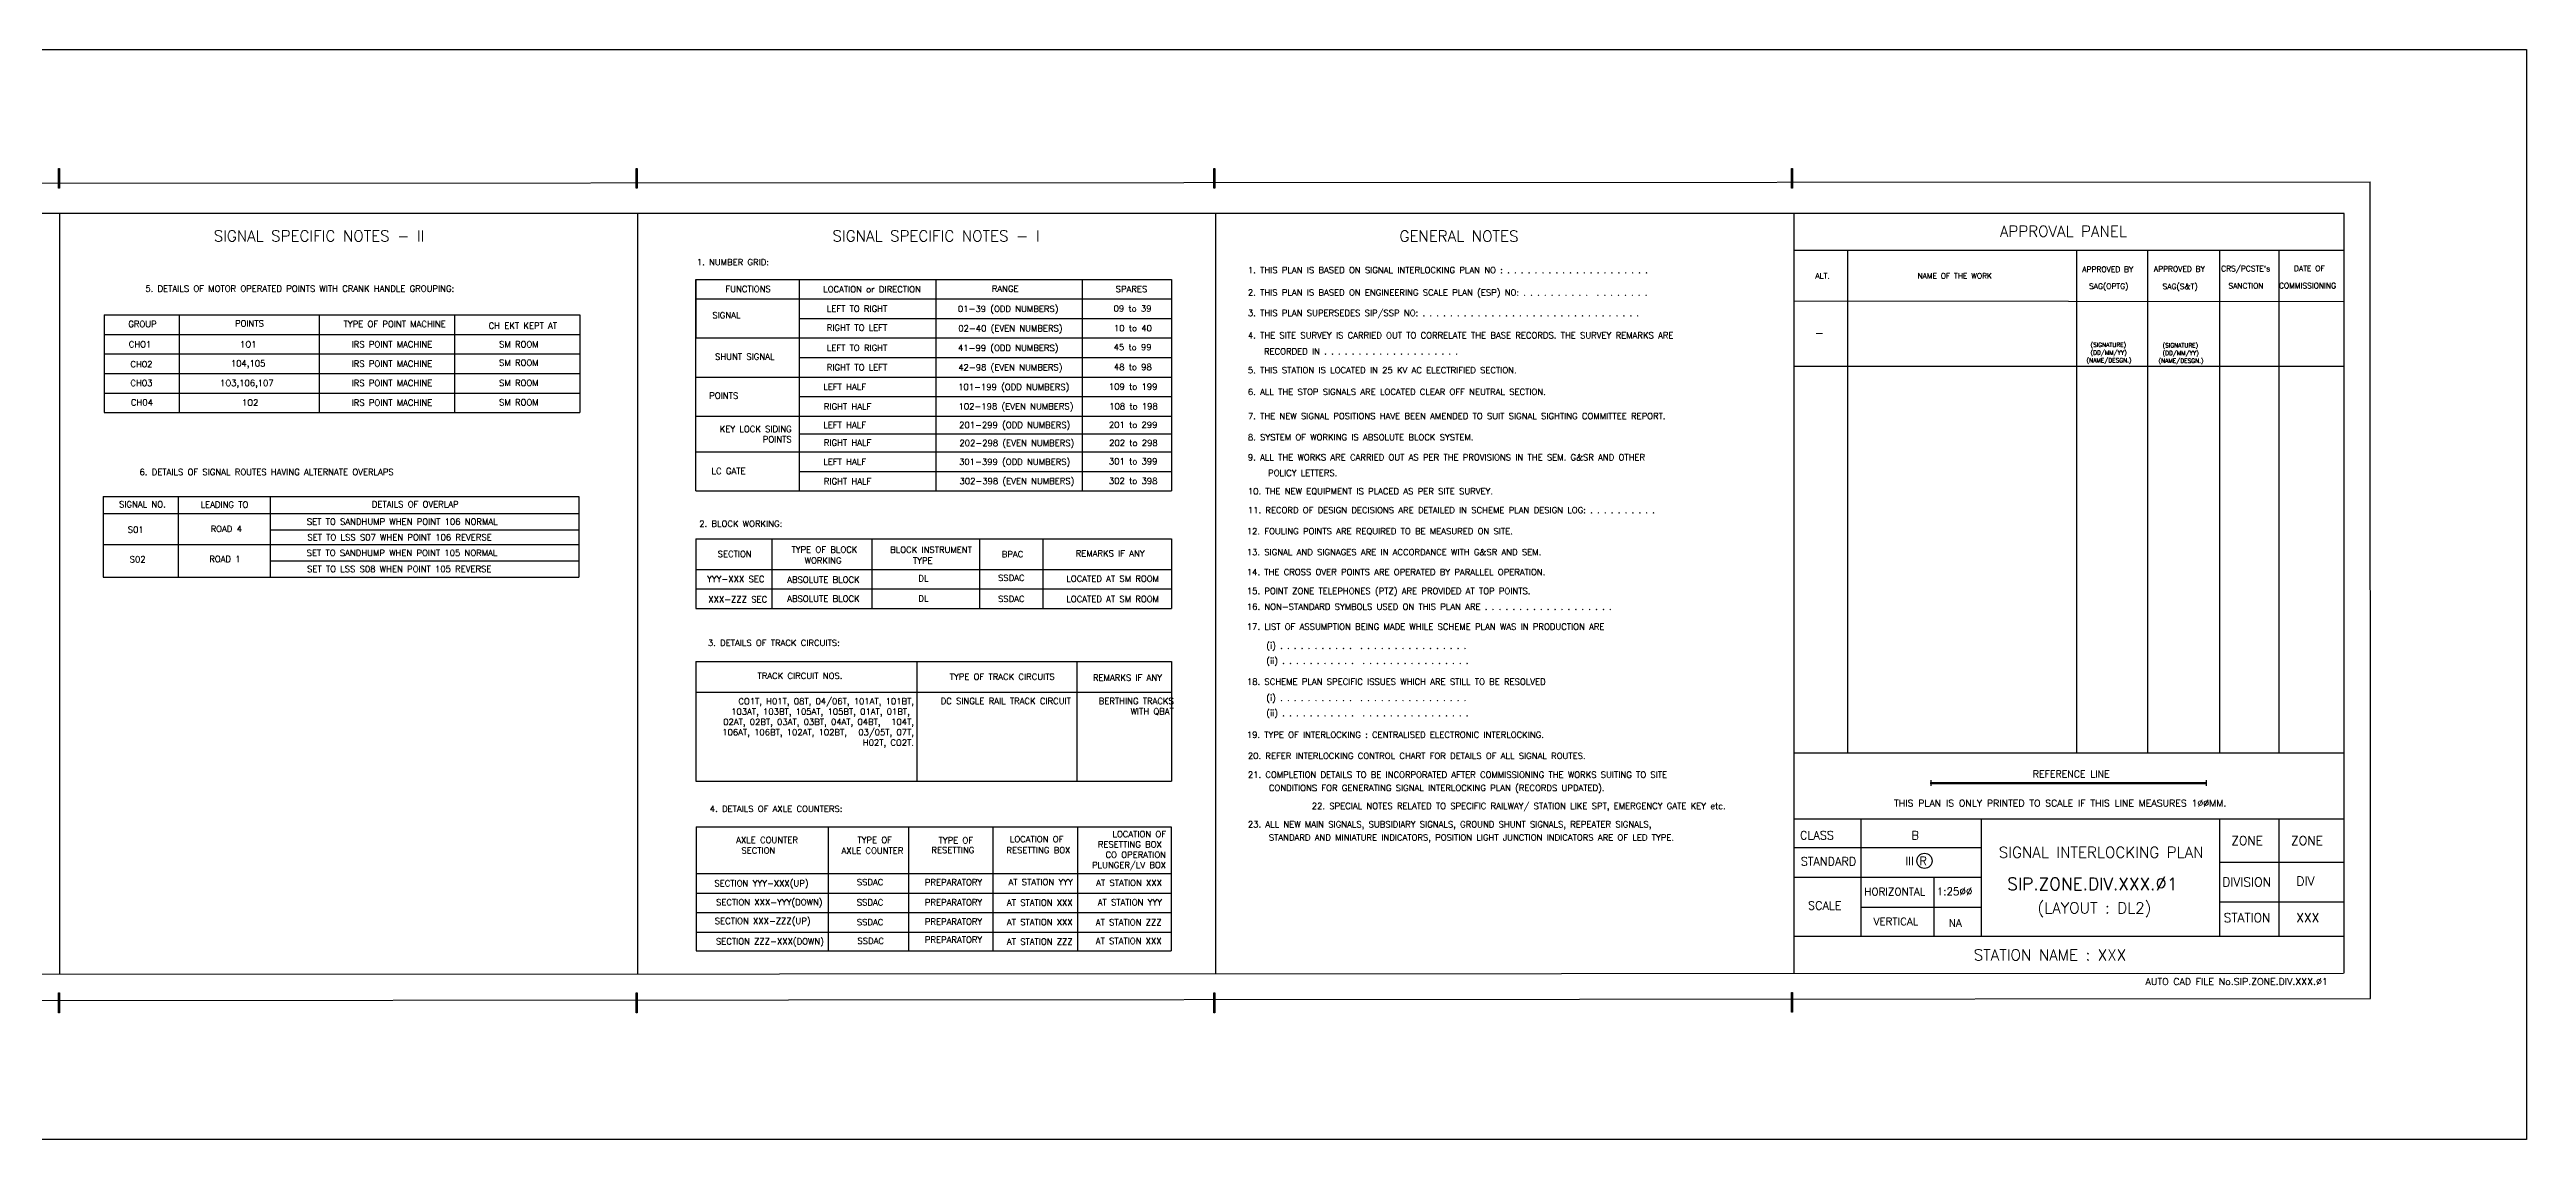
# Model space of a CAD drawing. Extents: x -19438 to 6205, y 191 to 9374.
# Drawn here: x -18295 to -17619, y 9077 to 9374 of the extents above; entities that cross this region are included whole.
import ezdxf
from ezdxf.enums import TextEntityAlignment as Align

# ---------------------------------------------------------------- set-up
doc = ezdxf.new("R2010")
doc.units = 0
doc.header["$LTSCALE"] = 0.5
doc.layers.get('0').update_dxf_attribs({"linetype": 'CONTINUOUS'})
doc.layers.add('CHAINAGE', color=250, linetype='CONTINUOUS')
doc.styles.add('ROMANS', font='ROMANS.shx')

msp = doc.modelspace()

# ---------------------------------------------------------------- hatches: boundary and pattern name
h = msp.add_hatch(color=256)
h.dxf.hatch_style = 1
h.paths.add_polyline_path([(-18291.9218, 9341.7718), (-18292.2089, 9341.7718), (-18292.2089, 9336.3472), (-18291.9218, 9336.3472)])
h = msp.add_hatch(color=256)
h.dxf.hatch_style = 1
h.paths.add_polyline_path([(-18134.4337, 9341.7718), (-18134.7208, 9341.7718), (-18134.7208, 9336.3472), (-18134.4337, 9336.3472)])
h = msp.add_hatch(color=256)
h.dxf.hatch_style = 1
h.paths.add_polyline_path([(-17976.9677, 9341.7718), (-17977.2548, 9341.7718), (-17977.2548, 9336.3472), (-17976.9677, 9336.3472)])
h = msp.add_hatch(color=256)
h.dxf.hatch_style = 1
h.paths.add_polyline_path([(-17819.524, 9341.7718), (-17819.8111, 9341.7718), (-17819.8111, 9336.3472), (-17819.524, 9336.3472)])
h = msp.add_hatch(color=256)
h.dxf.hatch_style = 1
h.paths.add_polyline_path([(-17706.8453, 9174.5288), (-17781.8325, 9174.5288), (-17781.8325, 9174.1181), (-17706.8453, 9174.1181)])
h = msp.add_hatch(color=256)
h.dxf.hatch_style = 1
h.paths.add_polyline_path([(-18291.9218, 9117.1885), (-18292.2089, 9117.1885), (-18292.2089, 9111.764), (-18291.9218, 9111.764)])
h = msp.add_hatch(color=256)
h.dxf.hatch_style = 1
h.paths.add_polyline_path([(-18134.4337, 9117.1885), (-18134.7208, 9117.1885), (-18134.7208, 9111.764), (-18134.4337, 9111.764)])
h = msp.add_hatch(color=256)
h.dxf.hatch_style = 1
h.paths.add_polyline_path([(-17976.9677, 9117.1885), (-17977.2548, 9117.1885), (-17977.2548, 9111.764), (-17976.9677, 9111.764)])
h = msp.add_hatch(color=256)
h.dxf.hatch_style = 1
h.paths.add_polyline_path([(-17819.524, 9117.3227), (-17819.8111, 9117.3227), (-17819.8111, 9111.8982), (-17819.524, 9111.8982)])

# ---------------------------------------------------------------- linework, layer by layer
for p, q in [((-19394.8511, 9337.1906), (-17662.1127, 9338.0936)), ((-17661.9968, 9115.6885), (-17662.1127, 9338.0936)), ((-17669.1788, 9329.4606), (-19368.7605, 9329.4606)), ((-18291.8973, 9329.4606), (-18291.8973, 9122.3507)), ((-18291.8973, 9329.4606), (-18291.8973, 9122.3507)), ((-18134.3932, 9329.4606), (-18134.3932, 9122.3504)), ((-17976.8391, 9329.4606), (-17976.8391, 9122.4322)), ((-17819.1655, 9329.4606), (-17819.1655, 9122.514)), ((-17669.1788, 9122.621), (-17669.1788, 9329.4606)), ((-17669.1788, 9122.5971), (-17669.1788, 9329.4606)), ((-17819.3189, 9319.5156), (-17669.3322, 9319.5156)), ((-17804.5703, 9319.5156), (-17804.5703, 9182.5466)), ((-17760.7743, 9319.5156), (-17718.4478, 9319.5156)), ((-17742.1829, 9319.5156), (-17742.1829, 9182.5481)), ((-17722.7654, 9319.5156), (-17722.7654, 9182.5481)), ((-17703.1531, 9319.5156), (-17703.1531, 9182.5482)), ((-17687.0026, 9319.5156), (-17687.0026, 9182.5482)), ((-18118.4865, 9311.5354), (-17988.8347, 9311.5354)), ((-18118.4865, 9253.9047), (-18118.4865, 9311.5354)), ((-18118.4865, 9311.5354), (-18118.4865, 9295.5744)), ((-18090.3092, 9311.5354), (-18090.3092, 9253.9047)), ((-18053.0298, 9311.5354), (-18053.0298, 9253.9047)), ((-18053.0298, 9311.3516), (-18053.0298, 9295.3906)), ((-18013.1854, 9311.5321), (-18013.1854, 9253.9047)), ((-17988.8347, 9311.5354), (-17988.8347, 9253.9047)), ((-18118.4238, 9306.2151), (-17988.8347, 9306.2151)), ((-17819.3189, 9305.6709), (-17669.3322, 9305.5355)), ((-18279.7412, 9301.8839), (-18150.0688, 9301.8839)), ((-18279.7412, 9301.8839), (-18279.7412, 9275.2382)), ((-18259.261, 9301.8839), (-18259.261, 9275.2382)), ((-18221.1681, 9301.8839), (-18221.1681, 9275.2382)), ((-18184.2114, 9301.8839), (-18184.2114, 9275.2382)), ((-18150.0688, 9301.8839), (-18150.0688, 9275.2382)), ((-18090.3092, 9300.8948), (-17988.8347, 9300.8948)), ((-18279.7412, 9296.5636), (-18185.9897, 9296.5636)), ((-18279.7412, 9296.5636), (-18150.0688, 9296.5636)), ((-18279.7412, 9291.2433), (-18150.0688, 9291.2433)), ((-18118.4238, 9295.5744), (-17988.8347, 9295.5744)), ((-18090.3092, 9290.2541), (-17988.8347, 9290.2541)), ((-18279.7412, 9285.923), (-18150.0688, 9285.923)), ((-18118.4865, 9284.9338), (-17988.8347, 9284.9338)), ((-17819.3189, 9287.9172), (-17669.3322, 9287.9172)), ((-17760.7743, 9287.9172), (-17718.4478, 9287.9172)), ((-17718.4478, 9287.9172), (-17669.3322, 9287.9172)), ((-18279.7412, 9280.5586), (-18185.9897, 9280.5586)), ((-18279.7412, 9280.5586), (-18150.0688, 9280.5586)), ((-18090.3092, 9279.6135), (-17988.8347, 9279.6135)), ((-18279.7412, 9275.2382), (-18150.0688, 9275.2382)), ((-18118.4865, 9274.2932), (-17988.8347, 9274.2932)), ((-18118.4865, 9264.5453), (-17988.8347, 9264.5453)), ((-17988.8347, 9269.4192), (-18090.3092, 9269.4192)), ((-18090.3092, 9259.225), (-17988.8347, 9259.225)), ((-18280.0133, 9252.3576), (-18280.0133, 9230.4479)), ((-18280.0133, 9252.3576), (-18150.3409, 9252.3576)), ((-18259.5331, 9252.3576), (-18259.5331, 9230.4479)), ((-18234.4687, 9252.3576), (-18234.4687, 9230.4479)), ((-18150.3409, 9252.3576), (-18150.3409, 9230.4479)), ((-18118.4865, 9253.9047), (-17988.8347, 9253.9047)), ((-18280.0133, 9247.7815), (-18150.3409, 9247.7815)), ((-18234.4687, 9243.3395), (-18150.3409, 9243.3395)), ((-18280.0133, 9239.3112), (-18150.3409, 9239.3112)), ((-18118.4771, 9240.8627), (-18118.4771, 9221.9068)), ((-18118.4771, 9240.8627), (-17988.8047, 9240.8627)), ((-18097.7264, 9240.8627), (-18097.7264, 9221.9068)), ((-18070.5063, 9240.8627), (-18070.5063, 9221.9068)), ((-18041.1169, 9240.8627), (-18041.1169, 9221.9068)), ((-18023.9131, 9240.8627), (-18023.9131, 9221.9068)), ((-17988.8047, 9240.8627), (-17988.8047, 9221.9068)), ((-18280.0133, 9230.4479), (-18150.3409, 9230.4479)), ((-18234.4687, 9234.8499), (-18150.3409, 9234.8499)), ((-18118.4771, 9232.5474), (-17988.8047, 9232.5474)), ((-18118.4771, 9227.2271), (-18024.7255, 9227.2271)), ((-18118.4771, 9227.2271), (-17988.8047, 9227.2271)), ((-18118.4771, 9221.9068), (-17988.8047, 9221.9068)), ((-18118.4762, 9207.435), (-18118.4762, 9174.8455)), ((-18118.4762, 9207.435), (-17988.8038, 9207.435)), ((-18058.2642, 9207.435), (-18058.2642, 9174.8455)), ((-18014.6238, 9207.435), (-18014.6238, 9174.8455)), ((-17988.8038, 9207.435), (-17988.8038, 9174.8455)), ((-18118.4762, 9199.1197), (-17988.8038, 9199.1197)), ((-17819.1539, 9182.5479), (-17669.1672, 9182.5483)), ((-18118.4762, 9174.8455), (-17988.8038, 9174.8455)), ((-17781.8326, 9175.0964), (-17781.8326, 9173.5854)), ((-17706.8406, 9175.0964), (-17706.8406, 9173.5854)), ((-18118.4064, 9162.4186), (-18118.4064, 9128.6318)), ((-18118.4064, 9162.4186), (-17988.9148, 9162.4186)), ((-18082.3973, 9162.4186), (-18082.3973, 9128.6318)), ((-18060.5051, 9162.4186), (-18060.5051, 9128.6318)), ((-18037.5143, 9162.4186), (-18037.5143, 9128.6318)), ((-18014.4822, 9162.4186), (-18014.4822, 9128.6318)), ((-17988.9148, 9162.4186), (-17988.9148, 9128.6318)), ((-17819.1655, 9164.6386), (-17669.1788, 9164.6386)), ((-17800.8575, 9132.5942), (-17800.8575, 9164.6386)), ((-17768.098, 9164.6386), (-17768.0978, 9132.5942)), ((-17703.1646, 9164.6386), (-17703.1642, 9132.5942)), ((-17703.1646, 9164.6386), (-17703.1642, 9132.5942)), ((-17703.1646, 9164.6386), (-17703.1646, 9132.5942)), ((-17687.0141, 9164.6386), (-17687.0141, 9132.5942)), ((-17819.1655, 9156.7918), (-17768.098, 9156.7904)), ((-18118.4064, 9149.7101), (-17988.9148, 9149.7101)), ((-17819.1655, 9148.6964), (-17768.098, 9148.695)), ((-17780.999, 9148.6953), (-17780.999, 9132.5942)), ((-17703.1646, 9152.7905), (-17669.1788, 9152.7905)), ((-18118.4064, 9144.3898), (-18027.5304, 9144.3898)), ((-18118.4064, 9144.3898), (-17988.9148, 9144.3898)), ((-17703.1646, 9141.9716), (-17669.1788, 9141.9716)), ((-18118.4064, 9139.0695), (-17988.9148, 9139.0695)), ((-17800.8575, 9140.5413), (-17768.0979, 9140.5413)), ((-18118.4064, 9133.7492), (-17988.9148, 9133.7492)), ((-18118.4064, 9128.6318), (-17988.9148, 9128.6318)), ((-17819.1655, 9132.5942), (-17669.1788, 9132.5942)), ((-19368.7481, 9121.7106), (-17669.3322, 9122.5917)), ((-19368.7481, 9121.7106), (-17669.3322, 9122.5917)), ((-19394.8511, 9114.2117), (-17661.9968, 9115.6885))]:
    msp.add_line(p, q)
for points in [[(-18292.2089, 9341.7718), (-18291.9218, 9341.7718), (-18291.9218, 9336.3472), (-18292.2089, 9336.3472)], [(-18134.7208, 9341.7718), (-18134.4337, 9341.7718), (-18134.4337, 9336.3472), (-18134.7208, 9336.3472)], [(-17977.2548, 9341.7718), (-17976.9677, 9341.7718), (-17976.9677, 9336.3472), (-17977.2548, 9336.3472)], [(-17819.8111, 9341.7718), (-17819.524, 9341.7718), (-17819.524, 9336.3472), (-17819.8111, 9336.3472)], [(-17781.8325, 9174.5288), (-17706.8453, 9174.5288), (-17706.8453, 9174.1181), (-17781.8325, 9174.1181)], [(-18292.2089, 9117.1885), (-18291.9218, 9117.1885), (-18291.9218, 9111.764), (-18292.2089, 9111.764)], [(-18134.7208, 9117.1885), (-18134.4337, 9117.1885), (-18134.4337, 9111.764), (-18134.7208, 9111.764)], [(-17977.2548, 9117.1885), (-17976.9677, 9117.1885), (-17976.9677, 9111.764), (-17977.2548, 9111.764)], [(-17819.8111, 9117.3227), (-17819.524, 9117.3227), (-17819.524, 9111.8982), (-17819.8111, 9111.8982)]]:
    msp.add_lwpolyline(points, close=True)
msp.add_circle((-17783.5776, 9153.1396), 2.0664)
at = {"layer": 'CHAINAGE'}
msp.add_lwpolyline([(-17619.4969, 9077.2679), (-19437.6847, 9077.2679), (-19437.6847, 9374.1345), (-17619.4969, 9374.1345)], close=True, dxfattribs=at)

# ---------------------------------------------------------------- texts
at = {"style": 'ROMANS'}
for s, height, p in [('SIGNAL SPECIFIC NOTES - II', 3, (-18249.894, 9323.3647)), ('SIGNAL SPECIFIC NOTES - I', 3, (-18081.2131, 9323.3647)), ('GENERAL NOTES', 3, (-17926.656, 9323.3132)), ('APPROVAL PANEL', 3, (-17763.0159, 9324.6418)), ('1. THIS PLAN IS BASED ON SIGNAL INTERLOCKING PLAN NO : . . . . . . . . . . . . . . . . . . . . .', 1.6875, (-17967.9993, 9314.0612)), ('ALT.', 1.5, (-17813.3052, 9312.4997)), ('NAME OF THE WORK', 1.5, (-17785.4963, 9312.4997)), ('APPROVED BY', 1.5, (-17740.561, 9314.2643)), ('SAG(OPTG)', 1.5, (-17738.7242, 9309.683)), ('APPROVED BY', 1.5, (-17721.0552, 9314.3655)), ('SAG(S&T)', 1.5, (-17718.6952, 9309.6105)), ('CRS/PCSTE`s', 1.5, (-17702.7168, 9314.4766)), ('SANCTION ', 1.5, (-17700.736, 9309.7935)), ('COMMISSIONING', 1.5, (-17686.949, 9309.8262)), ('DATE OF ', 1.5, (-17682.864, 9314.5167)), ('2. THIS PLAN IS BASED ON ENGINEERING SCALE PLAN (ESP) NO: . . . . . . . . . .  . . . . . . . .', 1.6875, (-17968.0046, 9307.9637)), ('3. THIS PLAN SUPERSEDES SIP/SSP NO: . . . . . . . . . . . . . . . . . . . . . . . . . . . . . . . . ', 1.6875, (-17967.9993, 9302.3831)), ('4. THE SITE SURVEY IS CARRIED OUT TO CORRELATE THE BASE RECORDS. THE SURVEY REMARKS ARE  ', 1.6875, (-17968.0046, 9296.2856)), ('-', 2.25, (-17813.4973, 9296.9274)), ('RECORDED IN . . . . . . . . . . . . . . . . . . . . ', 1.6875, (-17963.6147, 9291.901)), ('(NAME/DESGN.)', 1.161702, (-17739.3926, 9289.5076)), ('(SIGNATURE)', 1.161702, (-17738.3057, 9293.7099)), ('(DD/MM/YY)', 1.1617, (-17738.3057, 9291.6087)), ('(NAME/DESGN.)', 1.161702, (-17719.7821, 9289.3701)), ('(SIGNATURE)', 1.161702, (-17718.6688, 9293.5724)), ('(DD/MM/YY)', 1.1617, (-17718.6688, 9291.4713)), ('5. THIS STATION IS LOCATED IN 25 KV AC ELECTRIFIED SECTION.', 1.6875, (-17967.9993, 9286.809)), ('6. ALL THE STOP SIGNALS ARE LOCATED CLEAR OFF NEUTRAL SECTION.', 1.6875, (-17968.0046, 9280.905)), ('7. THE NEW SIGNAL POSITIONS HAVE BEEN AMENDED TO SUIT SIGNAL SIGHTING COMMITTEE REPORT.', 1.6875, (-17968.0046, 9274.2913)), ('8. SYSTEM OF WORKING IS ABSOLUTE BLOCK SYSTEM.', 1.6875, (-17968.0046, 9268.5422)), ('9. ALL THE WORKS ARE CARRIED OUT AS PER THE PROVISIONS IN THE SEM. G&SR AND OTHER ', 1.6875, (-17968.0046, 9263.0597)), ('POLICY LETTERS.', 1.6875, (-17962.4844, 9258.8142)), ('10. THE NEW EQUIPMENT IS PLACED AS PER SITE SURVEY.', 1.6875, (-17968.0046, 9253.8317)), ('11. RECORD OF DESIGN DECISIONS ARE DETAILED IN SCHEME PLAN DESIGN LOG: . . . . . . . . . . ', 1.6875, (-17968.0046, 9248.6765)), ('12. FOULING POINTS ARE REQUIRED TO BE MEASURED ON SITE.', 1.6875, (-17968.305, 9242.9452)), ('13. SIGNAL AND SIGNAGES ARE IN ACCORDANCE WITH G&SR AND SEM. ', 1.6875, (-17968.305, 9237.2394)), ('14. THE CROSS OVER POINTS ARE OPERATED BY PARALLEL OPERATION.', 1.6875, (-17968.2923, 9231.7985)), ('15. POINT ZONE TELEPHONES (PTZ) ARE PROVIDED AT TOP POINTS.', 1.6875, (-17968.2923, 9226.6433)), ('16. NON-STANDARD SYMBOLS USED ON THIS PLAN ARE . . . . . . . . . . . . . . . . . . .  ', 1.6875, (-17968.2923, 9222.3599)), ('17. LIST OF ASSUMPTION BEING MADE WHILE SCHEME PLAN WAS IN PRODUCTION ARE ', 1.6875, (-17968.2923, 9216.919)), ('    (i) . . . . . . . . . . .  . . . . . . . . . . . . . . . . ', 1.6875, (-17968.0046, 9211.7638)), ('18. SCHEME PLAN SPECIFIC ISSUES WHICH ARE STILL TO BE RESOLVED ', 1.6875, (-17968.2689, 9201.9377)), ('    (ii) . . . . . . . . . . .  . . . . . . . . . . . . . . . . ', 1.6875, (-17968.0046, 9207.6369)), ('    (i) . . . . . . . . . . .  . . . . . . . . . . . . . . . . ', 1.6875, (-17968.0046, 9197.5516)), ('    (ii) . . . . . . . . . . .  . . . . . . . . . . . . . . . . ', 1.6875, (-17968.0046, 9193.4247)), ('19. TYPE OF INTERLOCKING : CENTRALISED ELECTRONIC INTERLOCKING. ', 1.6875, (-17968.3004, 9187.4865)), ('20. REFER INTERLOCKING CONTROL CHART FOR DETAILS OF ALL SIGNAL ROUTES.', 1.6875, (-17968.0046, 9181.7551)), ('21. COMPLETION DETAILS TO BE INCORPORATED AFTER COMMISSIONING THE WORKS SUITING TO SITE', 1.6875, (-17968.0046, 9176.5999)), ('REFERENCE LINE', 1.875, (-17754.0534, 9176.8315)), ('CONDITIONS FOR GENERATING SIGNAL INTERLOCKING PLAN (RECORDS UPDATED).', 1.6875, (-17962.2779, 9173.0215)), ('THIS PLAN IS ONLY PRINTED TO SCALE IF THIS LINE MEASURES 1ØØMM. ', 1.875, (-17791.8882, 9168.8628)), ('23. ALL NEW MAIN SIGNALS, SUBSIDIARY SIGNALS, GROUND SHUNT SIGNALS, REPEATER SIGNALS,', 1.6875, (-17968.0046, 9163.0871)), ('STANDARD AND MINIATURE INDICATORS, POSITION LIGHT JUNCTION INDICATORS ARE OF LED TYPE.', 1.6875, (-17962.2892, 9159.5087))]:
    msp.add_text(s, height=height, dxfattribs=at).set_placement(p, align=Align.MIDDLE_LEFT)
for s, p in [('1. NUMBER GRID:', (-18098.5372, 9315.3863)), ('5. DETAILS OF MOTOR OPERATED POINTS WITH CRANK HANDLE GROUPING:', (-18184.3324, 9308.1865)), ('FUNCTIONS', (-18098.0492, 9308.0779)), ('LOCATION or DIRECTION', (-18057.1425, 9308.0138)), ('LEFT TO RIGHT', (-18066.2936, 9302.6937)), ('01-39 (ODD NUMBERS)', (-18019.6252, 9302.6708)), ('RANGE', (-18030.5001, 9308.1323)), ('09 to 39', (-17994.2633, 9302.7591)), ('SPARES', (-17995.43, 9308.0461)), ('GROUP', (-18265.4374, 9298.5244)), ('POINTS', (-18236.2017, 9298.6859)), ('TYPE OF POINT MACHINE', (-18186.6287, 9298.5244)), ('CH EKT KEPT AT', (-18156.2958, 9298.0864)), ('SIGNAL ', (-18105.1412, 9300.9294)), ('RIGHT TO LEFT', (-18066.29, 9297.5421)), ('02-40 (EVEN NUMBERS)', (-18018.5167, 9297.3389)), ('10 to 40', (-17994.1721, 9297.4102)), ('CHO1', (-18266.8972, 9293.0227)), ('1O1', (-18238.2286, 9293.0227)), ('IRS POINT MACHINE', (-18190.3128, 9293.0227)), ('SM ROOM', (-18161.3343, 9293.0227)), ('SHUNT SIGNAL', (-18097.0467, 9289.6538)), ('LEFT TO RIGHT', (-18066.2877, 9292.0429)), ('41-99 (ODD NUMBERS)', (-18019.6194, 9292.0292)), ('45 to 99', (-17994.2501, 9292.2293)), ('CH02', (-18266.5838, 9287.6028)), ('CH03', (-18266.5838, 9282.4644)), ('1O3,106,107', (-18233.5495, 9282.473)), ('104,105', (-18235.7973, 9287.8013)), ('IRS POINT MACHINE', (-18190.3128, 9287.7174)), ('IRS POINT MACHINE', (-18190.3128, 9282.448)), ('SM ROOM', (-18161.3343, 9287.9794)), ('SM ROOM', (-18161.3343, 9282.5032)), ('RIGHT TO LEFT', (-18066.289, 9286.709)), ('42-98 (EVEN NUMBERS)', (-18018.5325, 9286.7073)), ('101-199 (ODD NUMBERS)', (-18016.6692, 9281.4017)), ('48 to 98', (-17994.1871, 9286.8389)), ('CH04', (-18266.4504, 9277.1654)), ('1O2', (-18237.7124, 9277.1404)), ('IRS POINT MACHINE', (-18190.3128, 9277.1109)), ('SM ROOM', (-18161.3343, 9277.1794)), ('POINTS', (-18106.9295, 9279.0375)), ('LEFT HALF', (-18072.079, 9281.4205)), ('RIGHT HALF', (-18070.6312, 9276.0625)), ('102-198 (EVEN NUMBERS)', (-18015.5542, 9276.0842)), ('109 to 199', (-17992.6577, 9281.4844)), ('108 to 198', (-17992.5657, 9276.1029)), ('LEFT HALF', (-18072.0782, 9271.0182)), ('201-299 (ODD NUMBERS)', (-18016.4019, 9271.0491)), ('201 to 299', (-17992.6512, 9271.0786)), ('RIGHT HALF', (-18070.6375, 9266.2208)), ('301-399 (ODD NUMBERS)', (-18016.4117, 9260.9997)), ('202-298 (EVEN NUMBERS)', (-18015.311, 9266.1177)), ('202 to 298', (-17992.5788, 9266.1576)), ('6. DETAILS OF SIGNAL ROUTES HAVING ALTERNATE OVERLAPS', (-18200.8234, 9258.2037)), ('LC GATE', (-18104.9216, 9258.48)), ('LEFT HALF', (-18072.0743, 9261.0043)), ('RIGHT HALF', (-18070.6304, 9255.6828)), ('302-398 (EVEN NUMBERS)', (-18015.2975, 9255.7446)), ('302 to 398', (-17992.6439, 9255.8055)), ('301 to 399', (-17992.6423, 9261.1496)), ('SIGNAL NO.', (-18262.9596, 9249.4269)), ('LEADING TO', (-18240.4421, 9249.3445)), ('DETAILS OF OVERLAP', (-18183.1251, 9249.4321)), ('S01', (-18268.9671, 9242.5302)), ('ROAD 4', (-18242.1976, 9242.7483)), ('SET TO SANDHUMP WHEN POINT 106 NORMAL', (-18172.499, 9244.698)), ('2. BLOCK WORKING:', (-18094.903, 9244.1232)), ('S02', (-18268.4577, 9234.4611)), ('ROAD 1', (-18242.5625, 9234.5202)), ('SET TO SANDHUMP WHEN POINT 105 NORMAL', (-18172.5524, 9236.1972)), ('SET TO LSS S07 WHEN POINT 106 REVERSE', (-18174.0969, 9240.4527)), ('SECTION', (-18103.2629, 9235.878)), ('TYPE OF BLOCK', (-18074.4466, 9237.0876)), ('BLOCK INSTRUMENT ', (-18042.0704, 9237.0372)), ('BPAC ', (-18028.0642, 9235.8449)), ('REMARKS IF ANY', (-17996.1395, 9236.0425)), ('SET TO LSS S08 WHEN POINT 105 REVERSE', (-18174.1728, 9231.8008)), ('YYY-XXX SEC', (-18099.7696, 9229.06)), ('ABSOLUTE BLOCK', (-18073.8276, 9228.8786)), ('WORKING', (-18078.7563, 9234.1114)), ('TYPE', (-18053.9502, 9234.0811)), ('DL', (-18055.0679, 9229.2687)), ('SSDAC', (-18028.8753, 9229.3988)), ('LOCATED AT SM ROOM', (-17992.2436, 9229.1377)), ('XXX-ZZZ SEC', (-18099.0196, 9223.5205)), ('ABSOLUTE BLOCK', (-18073.8276, 9223.6967)), ('DL', (-18055.0679, 9223.7688)), ('SSDAC', (-18028.8753, 9223.6774)), ('LOCATED AT SM ROOM', (-17992.2436, 9223.6149)), ('3. DETAILS OF TRACK CIRCUITS:', (-18079.2473, 9211.6902)), ('TRACK CIRCUIT NOS.', (-18078.5201, 9202.7094)), ('TYPE OF TRACK CIRCUITS', (-18020.6347, 9202.4453)), ('REMARKS IF ANY', (-17991.4207, 9202.2088)), ('DC SINGLE RAIL TRACK CIRCUIT', (-18016.237, 9195.8292)), ('22. SPECIAL NOTES RELATED TO SPECIFIC RAILWAY/ STATION LIKE SPT, EMERGENCY GATE KEY etc.', (-17837.7662, 9167.2601)), ('4. DETAILS OF AXLE COUNTERS:', (-18078.5133, 9166.4791)), ('AXLE COUNTER ', (-18089.468, 9157.9865)), ('SECTION', (-18096.8063, 9155.1334)), ('AXLE COUNTER', (-18061.8982, 9155.0795)), ('TYPE OF ', (-18063.8743, 9157.9766)), ('RESETTING', (-18042.5552, 9155.2296)), ('TYPE OF ', (-18041.7467, 9157.9078)), ('RESETTING BOX', (-18016.3743, 9155.2112)), ('LOCATION OF', (-18018.2879, 9158.2106)), ('SECTION YYY-XXX(UP)', (-18087.7353, 9146.1987)), ('SSDAC', (-18067.3615, 9146.4998)), ('PREPARATORY', (-18040.4263, 9146.4791)), ('AT STATION YYY', (-18015.7402, 9146.5154)), ('SECTION XXX-YYY(DOWN)', (-18083.9497, 9141.0344)), ('SSDAC', (-18067.3615, 9140.9846)), ('PREPARATORY', (-18040.4263, 9140.9815)), ('AT STATION XXX', (-18015.7402, 9140.9378)), ('AT STATION XXX', (-17991.4199, 9146.3225)), ('AT STATION YYY', (-17991.4199, 9140.9933)), ('SECTION XXX-ZZZ(UP)', (-18087.1932, 9135.9453)), ('SSDAC', (-18067.3615, 9135.6039)), ('PREPARATORY', (-18040.4263, 9135.7485)), ('AT STATION XXX', (-18015.7402, 9135.6228)), ('AT STATION ZZZ', (-17991.5145, 9135.5671)), ('SECTION ZZZ-XXX(DOWN)', (-18083.5532, 9130.3598)), ('SSDAC', (-18067.1926, 9130.5058)), ('PREPARATORY', (-18040.4263, 9130.8159)), ('AT STATION ZZZ', (-18015.7402, 9130.3111)), ('AT STATION XXX', (-17991.5145, 9130.4786))]:
    msp.add_text(s, height=1.6875, dxfattribs=at).set_placement(p, align=Align.RIGHT)
for s, height, p in [('CLASS', 2.25, (-17812.8948, 9160.118)), ('B', 2.25, (-17786.1424, 9160.118)), ('SIGNAL INTERLOCKING PLAN', 3, (-17735.4205, 9155.4661)), ('STANDARD', 2.25, (-17809.7497, 9153.0105)), ('III R', 2.25, (-17785.8645, 9153.1396)), ('STATION NAME : XXX', 3, (-17749.3815, 9127.5283)), ('AUTO CAD FILE No.SIP.ZONE.DIV.XXX.Ø1', 1.875, (-17698.4709, 9120.2746))]:
    msp.add_text(s, height=height, dxfattribs=at).set_placement(p, align=Align.MIDDLE_CENTER)
for s, height, p in [('ZONE', 2.4375, (-17699.9627, 9157.4599)), ('ZONE', 2.4375, (-17683.6421, 9157.4599)), ('DIVISION', 2.4375, (-17702.3983, 9146.1769)), ('DIV', 2.4375, (-17682.1931, 9146.4232)), ('SCALE     ', 2.25, (-17815.3345, 9139.8519)), ('HORIZONTAL', 2.0625, (-17799.9878, 9143.7255)), ('1:25ØØ', 2.0625, (-17780.2383, 9143.8022)), ('VERTICAL', 2.0625, (-17797.4608, 9135.6089)), ('NA', 2.0625, (-17776.9448, 9135.1884)), ('STATION', 2.4375, (-17702.0244, 9136.4492)), ('XXX', 2.4375, (-17682.1931, 9136.4492))]:
    msp.add_text(s, height=height, dxfattribs=at).set_placement(p)
at = {"char_height": 1.6875, "attachment_point": 3, "style": 'ROMANS'}
for s, insert, width in [('KEY LOCK SIDING POINTS ', (-18092.3477, 9271.6064), 22.710282), ('CO1T, H01T, 08T, 04/06T, 101AT, 101BT, 103AT, 103BT, 105AT, 105BT, 01AT, 01BT, {\\H2x; }02AT, 02BT, 03AT, 03BT, 04AT, 04BT, {\\H1.5x; }104T, 106AT, 106BT, 102AT, 102BT, {\\H1.66667x; }03/05T, 07T, H02T, CO2T.  {\\H1.80159x; }', (-18059.0111, 9197.4743), 57.055204), ('BERTHING TRACKS\\PWITH QBAT', (-17988.1928, 9197.5135), 24.862788), ('LOCATION OF RESETTING BOX  CO OPERATION PLUNGER/LV BOX', (-17990.3062, 9161.2721), 22.774778)]:
    msp.add_mtext(s, dxfattribs=dict(at, insert=insert, width=width))
at = {"attachment_point": 1, "style": 'ROMANS'}
for s, width, heights, insert, char_height in [('SIP.ZONE.DIV.XXX.{\\H1.08333x;Ø}1', 79.547928, [25.6095], (-17761.0034, 9148.8461), 3.375), ('\\pi3.73696;(LAYOUT : DL2)', 42.188199, [7.0742], (-17756.4902, 9141.8328), 3)]:
    msp.add_mtext_dynamic_manual_height_columns(s, width=width, gutter_width=11.25, heights=heights, dxfattribs=dict(at, insert=insert, char_height=char_height))

doc.saveas('drawing.dxf')
